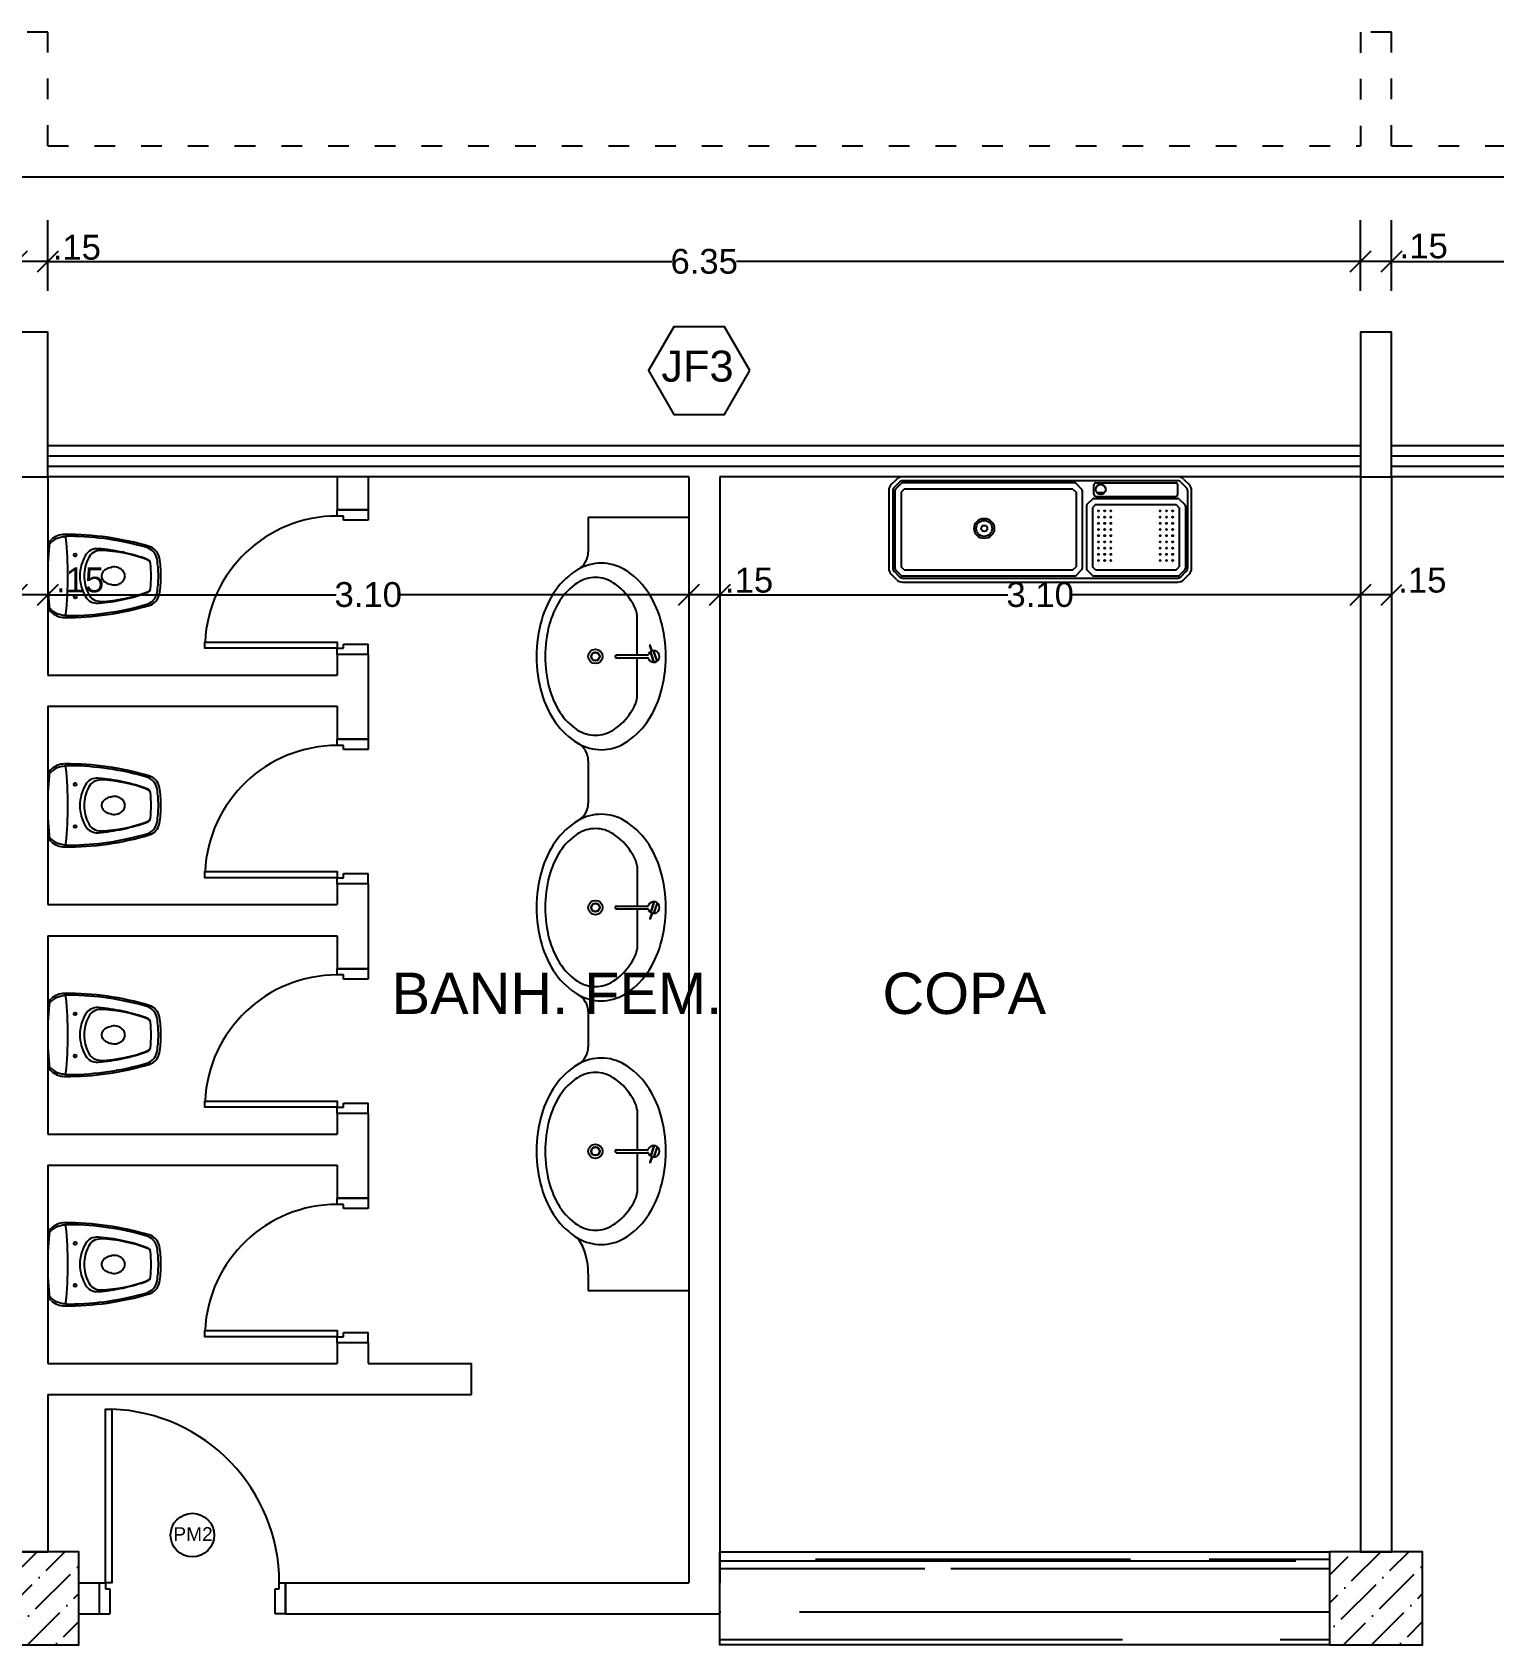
# Model space of a CAD drawing. Extents: x 97.2 to 178.4, y 268.6 to 301.5.
# Drawn here: x 129.68 to 136.75, y 293.73 to 301.53 of the extents above; entities that cross this region are included whole.
import ezdxf

# ---------------------------------------------------------------- set-up
doc = ezdxf.new("R2010")
doc.units = 0
doc.header["$MEASUREMENT"] = 0
doc.linetypes.add('ACAD_ISO03W100', pattern=[30, 12, -18])
doc.layers.get('0').update_dxf_attribs({"linetype": 'CONTINUOUS'})
doc.layers.get('DEFPOINTS').update_dxf_attribs({"linetype": 'CONTINUOUS'})
for name, color, linetype in [('APBAN', 7, 'CONTINUOUS'), ('APBAN-I', 251, 'CONTINUOUS'), ('APCOZ', 7, 'CONTINUOUS'), ('APCOZ-I', 251, 'CONTINUOUS'), ('COTAS', 8, 'CONTINUOUS'), ('JANELA-ESQUADRIAS', 11, 'CONTINUOUS'), ('LOUÇAS', 103, 'CONTINUOUS'), ('MÓVEIS', 21, 'CONTINUOUS'), ('PAREDE-ALVENARIA', 7, 'CONTINUOUS'), ('PILAR', 5, 'CONTINUOUS'), ('PISOS', 9, 'CONTINUOUS'), ('PROJEÇÃOTELHADO', 181, 'ACAD_ISO03W100'), ('TXTAMBIENTE', 143, 'CONTINUOUS'), ('TXTCIRCUITOS', 113, 'CONTINUOUS'), ('VIDRO', 4, 'CONTINUOUS')]:
    doc.layers.add(name, color=color, linetype=linetype)
doc.styles.get("Standard").update_dxf_attribs({"font": 'arial.ttf'})
doc.dimstyles.get("Standard").update_dxf_attribs({"dimscale": 0, "dimtxt": 0.12, "dimasz": 0.1, "dimexe": 0.2, "dimexo": 0.2, "dimgap": 0, "dimtad": 0, "dimzin": 5, "dimdsep": 46, "dimtxsty": 'Standard', "dimblk1": 'OBLIQUE', "dimblk2": 'OBLIQUE', "dimsah": 1, "dimcen": 0.1, "dimadec": 0, "dimazin": 0, "dimtfac": 1, "dimtmove": 0, "dimatfit": 3, "dimldrblk": 'OBLIQUE', "dimfxl": 1, "dimtolj": 1, "dimtzin": 1, "dimarcsym": 0})

# ---------------------------------------------------------------- blocks, each defined once
blk = doc.blocks.new('PIA')
at = {"layer": 'APBAN'}
for p, q in [((0, 0), (2.9502, 0)), ((0, -0.5594), (0, 0)), ((2.9502, 0), (4.3076, 0)), ((4.3076, -0.5594), (4.3076, 0)), ((0, -0.5594), (0.1941, -0.5594)), ((1.3574, -0.5594), (1.5928, -0.5594)), ((2.756, -0.5594), (2.9502, -0.5594)), ((2.9148, -0.5594), (2.9502, -0.5594)), ((4.2135, -0.5594), (4.3076, -0.5594))]:
    blk.add_line(p, q, dxfattribs=at)
for centre, radius, start, end in [((0.1941, -0.6712), 0.1119, 30.41289, 90), ((0.6374, -0.411), 0.4021, 210.41289, 235.30485), ((0.9142, -0.411), 0.4021, 304.69515, 329.10756), ((1.3574, -0.6712), 0.1119, 90, 149.78165), ((1.5928, -0.6712), 0.1119, 30.21835, 90), ((2.036, -0.411), 0.4021, 210.89244, 235.30485), ((2.3128, -0.411), 0.4021, 304.69515, 329.58711), ((2.756, -0.6712), 0.1119, 90, 149.58711), ((2.9502, -0.6712), 0.1119, 30.21835, 90), ((3.3934, -0.411), 0.4021, 210.89244, 235.30485), ((3.6702, -0.411), 0.4021, 304.69515, 329.58711), ((4.2085, -0.9188), 0.3595, 89.21324, 122.19284), ((0.721, -0.2902), 0.549, 235.30485, 253.99905), ((0.8305, -0.2902), 0.549, 286.00095, 304.69515), ((2.1196, -0.2902), 0.549, 235.30485, 253.99905), ((2.2291, -0.2902), 0.549, 286.00095, 304.69515), ((3.4771, -0.2902), 0.549, 235.30485, 253.99905), ((3.5866, -0.2902), 0.549, 286.00095, 304.69515), ((0.7758, -0.0993), 0.7477, 253.99905, 270), ((0.7758, -0.0993), 0.7477, 270, 286.00095), ((2.1744, -0.0993), 0.7477, 253.99905, 270), ((2.1744, -0.0993), 0.7477, 270, 286.00095), ((3.5318, -0.0993), 0.7477, 253.99905, 270), ((3.5318, -0.0993), 0.7477, 270, 286.00095)]:
    blk.add_arc(centre, radius, start, end, dxfattribs=at)
at = {"layer": 'APBAN-I'}
for p, q in [((0.8015, -0.175), (0.7438, -0.1949)), ((0.8024, -0.1764), (0.7439, -0.1966)), ((2.1478, -0.1764), (2.2063, -0.1966)), ((2.1487, -0.175), (2.2063, -0.1949)), ((3.5052, -0.1764), (3.5637, -0.1966)), ((3.5061, -0.175), (3.5638, -0.1949)), ((0.7451, -0.203), (0.7137, -0.2139)), ((0.7462, -0.206), (0.7148, -0.2169)), ((0.8076, -0.1915), (0.7491, -0.2117)), ((0.8077, -0.1932), (0.7501, -0.2131)), ((0.7678, -0.4016), (0.7678, -0.2307)), ((0.7838, -0.4016), (0.7838, -0.2307)), ((2.1424, -0.1932), (2.2001, -0.2131)), ((2.1425, -0.1915), (2.201, -0.2117)), ((2.1664, -0.4016), (2.1664, -0.2307)), ((2.1824, -0.4016), (2.1824, -0.2307)), ((2.204, -0.206), (2.2354, -0.2169)), ((2.2051, -0.203), (2.2364, -0.2139)), ((3.4999, -0.1932), (3.5575, -0.2131)), ((3.5, -0.1915), (3.5585, -0.2117)), ((3.5238, -0.4016), (3.5238, -0.2307)), ((3.5398, -0.4016), (3.5398, -0.2307)), ((3.5614, -0.206), (3.5928, -0.2169)), ((3.5625, -0.203), (3.5939, -0.2139)), ((0.7678, -0.2876), (0.5461, -0.2876)), ((1.0054, -0.2876), (0.7838, -0.2876)), ((1.9448, -0.2876), (2.1664, -0.2876)), ((2.1824, -0.2876), (2.404, -0.2876)), ((3.3022, -0.2876), (3.5238, -0.2876)), ((3.5398, -0.2876), (3.7615, -0.2876)), ((0.7758, -0.799), (0.7758, -0.799))]:
    blk.add_line(p, q, dxfattribs=at)
for centre, radius in [((0.7758, -0.5193), 0.04), ((0.7758, -0.5193), 0.024), ((0.7758, -0.5193), 0.0224), ((2.1744, -0.5193), 0.04), ((2.1744, -0.5193), 0.024), ((2.1744, -0.5193), 0.0224), ((3.5318, -0.5193), 0.04), ((3.5318, -0.5193), 0.024), ((3.5318, -0.5193), 0.0224)]:
    blk.add_circle(centre, radius, dxfattribs=at)
for centre, radius, start, end in [((0.721, -0.6845), 0.549, 106.00095, 124.69515), ((0.7758, -0.8754), 0.7477, 90, 106.00095), ((0.7758, -0.1941), 0.032, 293.57818, 246.42182), ((0.7758, -0.8754), 0.7477, 73.99905, 90), ((0.8305, -0.6845), 0.549, 55.30485, 73.99905), ((2.1196, -0.6845), 0.549, 106.00095, 124.69515), ((2.1744, -0.8754), 0.7477, 90, 106.00095), ((2.1744, -0.1941), 0.032, 293.57818, 246.42182), ((2.1744, -0.8754), 0.7477, 73.99905, 90), ((2.2291, -0.6845), 0.549, 55.30485, 73.99905), ((3.4771, -0.6845), 0.549, 106.00095, 124.69515), ((3.5318, -0.8754), 0.7477, 90, 106.00095), ((3.5318, -0.1941), 0.032, 293.57818, 246.42182), ((3.5318, -0.8754), 0.7477, 73.99905, 90), ((3.5866, -0.6845), 0.549, 55.30485, 73.99905), ((0.6374, -0.5637), 0.4021, 124.69515, 149.10756), ((0.7143, -0.2154), 0.0016, 109.1342, 289.1342), ((0.7598, -0.2307), 0.00799, 0, 66.42182), ((0.7918, -0.2307), 0.00799, 113.57818, 180), ((0.9142, -0.5637), 0.4021, 30.89244, 55.30485), ((2.036, -0.5637), 0.4021, 124.69515, 149.10756), ((2.1584, -0.2307), 0.00799, 0, 66.42182), ((2.1904, -0.2307), 0.00799, 113.57818, 180), ((2.2359, -0.2154), 0.0016, 250.8658, 70.8658), ((2.3128, -0.5637), 0.4021, 30.89244, 55.30485), ((3.3934, -0.5637), 0.4021, 124.69515, 149.10756), ((3.5158, -0.2307), 0.00799, 0, 66.42182), ((3.5478, -0.2307), 0.00799, 113.57818, 180), ((3.5933, -0.2154), 0.0016, 250.8658, 70.8658), ((3.6702, -0.5637), 0.4021, 30.89244, 55.30485), ((0.5098, -0.4874), 0.2534, 149.10756, 180), ((0.6418, -0.5993), 0.3292, 122.47119, 146.93961), ((0.7227, -0.7265), 0.48, 116.18807, 122.47119), ((0.5461, -0.3675), 0.0799, 90, 116.18807), ((1.0054, -0.3675), 0.0799, 63.81193, 90), ((0.8289, -0.7265), 0.48, 57.52881, 63.81193), ((0.9098, -0.5993), 0.3292, 33.06039, 57.52881), ((1.0418, -0.4874), 0.2534, 329.78165, 30.89244), ((1.9084, -0.4874), 0.2534, 149.10756, 210.21835), ((2.0404, -0.5993), 0.3292, 122.47119, 146.93961), ((2.1213, -0.7265), 0.48, 116.18807, 122.47119), ((1.9448, -0.3675), 0.0799, 90, 116.18807), ((2.404, -0.3675), 0.0799, 63.81193, 90), ((2.2275, -0.7265), 0.48, 57.52881, 63.81193), ((2.3084, -0.5993), 0.3292, 33.06039, 57.52881), ((2.4404, -0.4874), 0.2534, 0, 30.89244), ((3.2658, -0.4874), 0.2534, 149.10756, 210.21835), ((3.3978, -0.5993), 0.3292, 122.47119, 146.93961), ((3.4787, -0.7265), 0.48, 116.18807, 122.47119), ((3.3022, -0.3675), 0.0799, 90, 116.18807), ((3.7615, -0.3675), 0.0799, 63.81193, 90), ((3.5849, -0.7265), 0.48, 57.52881, 63.81193), ((3.6658, -0.5993), 0.3292, 33.06039, 57.52881), ((3.7978, -0.4874), 0.2534, 0, 30.89244), ((0.5189, -0.5193), 0.1826, 146.93961, 180), ((0.7758, -0.4016), 0.00799, 180, 0), ((1.0327, -0.5193), 0.1826, 0, 33.06039), ((1.9175, -0.5193), 0.1826, 146.93961, 180), ((2.1744, -0.4016), 0.00799, 180, 0), ((2.4313, -0.5193), 0.1826, 0, 33.06039), ((3.2749, -0.5193), 0.1826, 146.93961, 180), ((3.5318, -0.4016), 0.00799, 180, 0), ((3.7887, -0.5193), 0.1826, 0, 33.06039), ((0.5098, -0.4874), 0.2534, 180, 210.89244), ((0.5189, -0.5193), 0.1826, 180, 213.06039), ((1.0327, -0.5193), 0.1826, 326.93961, 0), ((1.9175, -0.5193), 0.1826, 180, 213.06039), ((2.4313, -0.5193), 0.1826, 326.93961, 0), ((2.4404, -0.4874), 0.2534, 329.10756, 0), ((3.2749, -0.5193), 0.1826, 180, 213.06039), ((3.7887, -0.5193), 0.1826, 326.93961, 0), ((3.7978, -0.4874), 0.2534, 329.10756, 0), ((0.6418, -0.4394), 0.3292, 213.06039, 237.52881), ((0.9098, -0.4394), 0.3292, 302.47119, 326.93961), ((1.0418, -0.4874), 0.2534, 329.10756, 329.78165), ((1.9084, -0.4874), 0.2534, 210.21835, 210.89244), ((2.0404, -0.4394), 0.3292, 213.06039, 237.52881), ((2.3084, -0.4394), 0.3292, 302.47119, 326.93961), ((3.2658, -0.4874), 0.2534, 210.21835, 210.89244), ((3.3978, -0.4394), 0.3292, 213.06039, 237.52881), ((3.6658, -0.4394), 0.3292, 302.47119, 326.93961), ((0.7227, -0.3122), 0.48, 237.52881, 255.23326), ((0.8289, -0.3122), 0.48, 284.76674, 302.47119), ((2.1213, -0.3122), 0.48, 237.52881, 255.23326), ((2.2275, -0.3122), 0.48, 284.76674, 302.47119), ((3.4787, -0.3122), 0.48, 237.52881, 255.23326), ((3.5849, -0.3122), 0.48, 284.76674, 302.47119), ((0.7758, -0.1108), 0.6882, 255.23326, 270), ((0.7758, -0.1108), 0.6882, 270, 284.76674), ((2.1744, -0.1108), 0.6882, 255.23326, 270), ((2.1744, -0.1108), 0.6882, 270, 284.76674), ((3.5318, -0.1108), 0.6882, 255.23326, 270), ((3.5318, -0.1108), 0.6882, 270, 284.76674)]:
    blk.add_arc(centre, radius, start, end, dxfattribs=at)
blk = doc.blocks.new('VASOSAN1')
at = {"layer": 'LOUÇAS'}
for centre in [(-0.1017, -0.133), (0.1017, -0.133)]:
    blk.add_circle(centre, 0.00698, dxfattribs=at)
for centre, radius, start, end in [((-0.1048, -0.0821), 0.096, 136.53258, 180), ((-0.0043, -0.1071), 0.1877, 163.97838, 171.57167), ((-0.0925, -0.0821), 0.096, 136.53258, 164.49464), ((-0.2225, 0.0217), 0.0611, 321.85553, 326.36654), ((-0.1644, -0.0169), 0.00873, 95.71718, 146.36654), ((0, -1.6587), 1.6587, 90, 95.71718), ((-0.2103, 0.0217), 0.0611, 321.85553, 326.36654), ((-0.1445, -0.0249), 0.0196, 114.52369, 139.29493), ((0, -1.6587), 1.6587, 84.28282, 90), ((0.1445, -0.0249), 0.0196, 40.70507, 65.47631), ((0.2103, 0.0217), 0.0611, 213.63346, 218.14447), ((0.0925, -0.0821), 0.096, 15.50536, 43.46742), ((0.1644, -0.0169), 0.00873, 33.63346, 84.28282), ((0.2225, 0.0217), 0.0611, 213.63346, 218.14447), ((0.1048, -0.0821), 0.096, 0, 43.46742), ((0.0043, -0.1071), 0.1877, 8.42833, 16.02162), ((1.196, -0.0921), 1.3968, 179.59001, 196.60114), ((-0.0043, -0.1071), 0.1877, 171.57167, 179.2851), ((1.196, -0.0921), 1.3881, 180.52436, 196.19572), ((-0.1831, -0.0806), 0.00698, 171.57167, 263.63486), ((0, 1.561), 1.6587, 263.63486, 270), ((0, -0.3518), 0.1964, 90, 120.55827), ((0, 1.561), 1.6587, 270, 276.36514), ((0, -0.3518), 0.1964, 59.44173, 90), ((-1.196, -0.0921), 1.3881, 343.80428, 359.47564), ((-1.196, -0.0921), 1.3968, 343.39886, 0.40999), ((0.1831, -0.0806), 0.00698, 276.36514, 8.42833), ((0.0043, -0.1071), 0.1877, 0.7149, 8.42833), ((-0.0666, -0.2391), 0.0655, 120.55827, 184.24766), ((-0.0576, -0.2552), 0.0655, 116.10896, 182.02894), ((0, -0.3728), 0.1964, 90, 116.10896), ((0, -0.3728), 0.1964, 63.89104, 90), ((0.0576, -0.2552), 0.0655, 357.97106, 63.89104), ((0.0666, -0.2391), 0.0655, 355.75234, 59.44173), ((0.7388, -0.1793), 0.873, 184.24766, 200.25979), ((0.5749, -0.2328), 0.6984, 182.02894, 200.9188), ((0.0119, -0.3213), 0.0555, 167.77794, 198.82445), ((-0.0383, -0.311), 0.00438, 140.01374, 160.52979), ((-0.044, -0.3054), 0.00364, 309.47185, 346.49014), ((0.0368, -0.3169), 0.078, 163.27766, 172.12192), ((0.0187, -0.3115), 0.0591, 144.04569, 163.27766), ((0.0073, -0.3032), 0.0449, 119.72953, 144.04569), ((0, -0.2904), 0.0303, 90, 119.72953), ((0, -0.2904), 0.0303, 60.27047, 90), ((-0.0073, -0.3032), 0.0449, 35.95431, 60.27047), ((-0.0187, -0.3115), 0.0591, 16.72234, 35.95431), ((-0.0368, -0.3169), 0.078, 7.87808, 16.72234), ((0.044, -0.3054), 0.00364, 193.50986, 230.52815), ((-0.0119, -0.3213), 0.0555, 341.17555, 12.22206), ((0.0383, -0.311), 0.00438, 19.47021, 39.98626), ((-0.5749, -0.2328), 0.6984, 339.0812, 357.97106), ((-0.7388, -0.1793), 0.873, 339.74021, 355.75234), ((0.0145, -0.3214), 0.058, 197.88836, 217.92673), ((0.0056, -0.3283), 0.0468, 217.92673, 242.00627), ((0, -0.3389), 0.0348, 242.00627, 270), ((0, -0.3389), 0.0348, 270, 297.99373), ((-0.0056, -0.3283), 0.0468, 297.99373, 322.07327), ((-0.0145, -0.3214), 0.058, 322.07327, 342.11164), ((-0.0757, -0.4712), 0.0698, 196.60114, 260.40415), ((-0.0699, -0.4598), 0.0698, 196.19572, 260.88992), ((0, -0.0236), 0.5238, 260.40415, 270), ((0, -0.0236), 0.5116, 260.88992, 270), ((-0.059, -0.4737), 0.0227, 200.25979, 262.53667), ((-0.0563, -0.474), 0.0227, 200.9188, 262.88031), ((0, -0.0236), 0.4767, 262.53667, 270), ((0, -0.0236), 0.4767, 270, 277.46333), ((0, -0.0236), 0.5116, 270, 279.11008), ((0, -0.0236), 0.5238, 270, 279.59585), ((0.0563, -0.474), 0.0227, 277.11969, 339.0812), ((0.059, -0.4737), 0.0227, 277.46333, 339.74021), ((0.0699, -0.4598), 0.0698, 279.11008, 343.80428), ((0.0757, -0.4712), 0.0698, 279.59585, 343.39886)]:
    blk.add_arc(centre, radius, start, end, dxfattribs=at)
blk = doc.blocks.new('PIA2')
at = {"layer": 'APCOZ'}
for p, q in [((0.6656, 0), (-0.6656, 0)), ((-0.7322, -0.0666), (-0.7322, -0.4434)), ((-0.6939, -0.0117), (-0.7205, -0.0383)), ((0.6939, -0.0117), (0.7205, -0.0383)), ((0.7322, -0.4434), (0.7322, -0.0666)), ((-0.6939, -0.4983), (-0.7205, -0.4717)), ((-0.6656, -0.51), (0.6656, -0.51)), ((0.6939, -0.4983), (0.7205, -0.4717))]:
    blk.add_line(p, q, dxfattribs=at)
for centre, start, end in [((-0.6922, -0.0666), 135, 180), ((-0.6656, -0.04), 90, 135), ((0.6656, -0.04), 45, 90), ((0.6922, -0.0666), 0, 45), ((-0.6922, -0.4434), 180, 225), ((0.6922, -0.4434), 315, 0), ((-0.6656, -0.47), 225, 270), ((0.6656, -0.47), 270, 315)]:
    blk.add_arc(centre, 0.04, start, end, dxfattribs=at)
at = {"layer": 'APCOZ-I'}
for p, q in [((-0.7122, -0.0666), (-0.7122, -0.4434)), ((-0.6798, -0.0259), (-0.7063, -0.0524)), ((-0.7022, -0.0666), (-0.7022, -0.4434)), ((-0.6727, -0.0329), (-0.6993, -0.0595)), ((-0.6573, -0.06), (-0.6722, -0.0749)), ((-0.6722, -0.0749), (-0.6722, -0.4351)), ((0.6656, -0.02), (-0.6656, -0.02)), ((0.1669, -0.03), (-0.6656, -0.03)), ((0.1586, -0.06), (-0.6573, -0.06)), ((0.1586, -0.06), (0.1735, -0.0749)), ((0.1735, -0.0749), (0.1735, -0.4351)), ((0.174, -0.0329), (0.2006, -0.0595)), ((0.2035, -0.0666), (0.2035, -0.4434)), ((0.2601, -0.085), (0.2601, -0.04)), ((0.2701, -0.03), (0.6556, -0.03)), ((0.2736, -0.0759), (0.3121, -0.0759)), ((0.6656, -0.085), (0.6656, -0.04)), ((0.6798, -0.0259), (0.7063, -0.0524)), ((0.7122, -0.0666), (0.7122, -0.4434)), ((0.2235, -0.1416), (0.2235, -0.4434)), ((0.253, -0.1079), (0.2264, -0.1345)), ((0.2683, -0.135), (0.2535, -0.1499)), ((0.2683, -0.135), (0.2535, -0.1499)), ((0.2535, -0.1499), (0.2535, -0.4351)), ((0.2601, -0.105), (0.6656, -0.105)), ((0.2683, -0.135), (0.6573, -0.135)), ((0.2701, -0.095), (0.6556, -0.095)), ((0.6573, -0.135), (0.6722, -0.1499)), ((0.6722, -0.1499), (0.6722, -0.4351)), ((0.6727, -0.1079), (0.6993, -0.1345)), ((0.7022, -0.1416), (0.7022, -0.4434)), ((-0.6798, -0.4841), (-0.7063, -0.4576)), ((-0.6727, -0.4771), (-0.6993, -0.4505)), ((-0.6573, -0.45), (-0.6722, -0.4351)), ((-0.6573, -0.45), (0.1586, -0.45)), ((0.1586, -0.45), (0.1735, -0.4351)), ((0.174, -0.4771), (0.2006, -0.4505)), ((0.253, -0.4771), (0.2264, -0.4505)), ((0.2683, -0.45), (0.2535, -0.4351)), ((0.2683, -0.45), (0.6573, -0.45)), ((0.6573, -0.45), (0.6722, -0.4351)), ((0.6727, -0.4771), (0.6993, -0.4505)), ((0.6798, -0.4841), (0.7063, -0.4576)), ((-0.6656, -0.48), (0.1669, -0.48)), ((-0.6656, -0.49), (0.6656, -0.49)), ((0.2601, -0.48), (0.6656, -0.48))]:
    blk.add_line(p, q, dxfattribs=at)
blk.add_circle((0.2929, -0.0616), 0.024, dxfattribs=at)
at = {"layer": 'APCOZ-I', "color": 253}
for centre, radius in [((-0.2707, -0.2501), 0.0485), ((-0.2707, -0.2501), 0.0385), ((0.282, -0.1654), 0.00271), ((0.282, -0.1954), 0.00271), ((0.282, -0.2254), 0.00271), ((0.312, -0.1654), 0.00271), ((0.312, -0.1954), 0.00271), ((0.312, -0.2254), 0.00271), ((0.342, -0.1654), 0.00271), ((0.342, -0.1954), 0.00271), ((0.342, -0.2254), 0.00271), ((0.5807, -0.1654), 0.00271), ((0.5807, -0.1954), 0.00271), ((0.5807, -0.2254), 0.00271), ((0.6107, -0.1654), 0.00271), ((0.6107, -0.1954), 0.00271), ((0.6107, -0.2254), 0.00271), ((0.6407, -0.1654), 0.00271), ((0.6407, -0.1954), 0.00271), ((0.6407, -0.2254), 0.00271), ((-0.2707, -0.2501), 0.0148), ((0.282, -0.2554), 0.00271), ((0.282, -0.2854), 0.00271), ((0.312, -0.2554), 0.00271), ((0.312, -0.2854), 0.00271), ((0.342, -0.2554), 0.00271), ((0.342, -0.2854), 0.00271), ((0.5807, -0.2554), 0.00271), ((0.5807, -0.2854), 0.00271), ((0.6107, -0.2554), 0.00271), ((0.6107, -0.2854), 0.00271), ((0.6407, -0.2554), 0.00271), ((0.6407, -0.2854), 0.00271), ((0.282, -0.3154), 0.00271), ((0.282, -0.3454), 0.00271), ((0.282, -0.3754), 0.00271), ((0.312, -0.3154), 0.00271), ((0.312, -0.3454), 0.00271), ((0.312, -0.3754), 0.00271), ((0.342, -0.3154), 0.00271), ((0.342, -0.3454), 0.00271), ((0.342, -0.3754), 0.00271), ((0.5807, -0.3154), 0.00271), ((0.5807, -0.3454), 0.00271), ((0.5807, -0.3754), 0.00271), ((0.6107, -0.3154), 0.00271), ((0.6107, -0.3454), 0.00271), ((0.6107, -0.3754), 0.00271), ((0.6407, -0.3154), 0.00271), ((0.6407, -0.3454), 0.00271), ((0.6407, -0.3754), 0.00271), ((0.282, -0.4054), 0.00271), ((0.312, -0.4054), 0.00271), ((0.342, -0.4054), 0.00271), ((0.5807, -0.4054), 0.00271), ((0.6107, -0.4054), 0.00271), ((0.6407, -0.4054), 0.00271)]:
    blk.add_circle(centre, radius, dxfattribs=at)
at = {"layer": 'APCOZ-I'}
for centre, radius, start, end in [((-0.6922, -0.0666), 0.02, 135, 180), ((-0.6922, -0.0666), 0.01, 135, 180), ((-0.6656, -0.04), 0.02, 90, 135), ((-0.6656, -0.04), 0.01, 90, 135), ((0.1669, -0.04), 0.01, 45, 90), ((0.1935, -0.0666), 0.01, 0, 45), ((0.2701, -0.04), 0.01, 90, 180), ((0.6556, -0.04), 0.01, 0, 90), ((0.6656, -0.04), 0.02, 45, 90), ((0.6922, -0.0666), 0.02, 0, 45), ((0.2335, -0.1416), 0.01, 135, 180), ((0.2601, -0.115), 0.01, 90, 135), ((0.2701, -0.085), 0.01, 180, 270), ((0.6556, -0.085), 0.01, 270, 0), ((0.6656, -0.115), 0.01, 45, 90), ((0.6922, -0.1416), 0.01, 0, 45), ((-0.6922, -0.4434), 0.02, 180, 225), ((-0.6922, -0.4434), 0.01, 180, 225), ((0.1935, -0.4434), 0.01, 315, 0), ((0.2335, -0.4434), 0.01, 180, 225), ((0.6922, -0.4434), 0.01, 315, 0), ((0.6922, -0.4434), 0.02, 315, 0), ((-0.6656, -0.47), 0.02, 225, 270), ((-0.6656, -0.47), 0.01, 225, 270), ((0.1669, -0.47), 0.01, 270, 315), ((0.2601, -0.47), 0.01, 225, 270), ((0.6656, -0.47), 0.01, 270, 315), ((0.6656, -0.47), 0.02, 270, 315)]:
    blk.add_arc(centre, radius, start, end, dxfattribs=at)
blk = doc.blocks.new('_OBLIQUE')
at = {"color": 0, "linetype": 'ByBlock'}
blk.add_line((-0.5, -0.5), (0.5, 0.5), dxfattribs=at)
blk = doc.blocks.new('*D7')
at = {"color": 0, "linetype": 'ByBlock'}
for p, q in [((136.2524, 300.2764), (136.2524, 300.6176)), ((142.6024, 300.2764), (142.6024, 300.6176)), ((136.2524, 300.4176), (139.2708, 300.4176)), ((142.6024, 300.4176), (139.5841, 300.4176))]:
    blk.add_line(p, q, dxfattribs=at)
at = {"layer": 'DEFPOINTS', "color": 0, "linetype": 'ByBlock'}
for p in [(136.2524, 300.4176), (136.2524, 300.0764), (142.6024, 300.0764)]:
    blk.add_point(p, dxfattribs=at)
at = {"color": 0, "linetype": 'ByBlock', "xscale": 0.1, "yscale": 0.1, "zscale": 0.1, "rotation": 180}
blk.add_blockref('_OBLIQUE', (136.2524, 300.4176), dxfattribs=at)
at = {"color": 0, "linetype": 'ByBlock', "xscale": 0.1, "yscale": 0.1, "zscale": 0.1}
blk.add_blockref('_OBLIQUE', (142.6024, 300.4176), dxfattribs=at)
at = {"color": 0, "linetype": 'ByBlock', "insert": (139.4274, 300.4176), "char_height": 0.12, "attachment_point": 5}
blk.add_mtext('\\A1;6.35', dxfattribs=at)
blk = doc.blocks.new('*D8')
at = {"color": 0, "linetype": 'ByBlock'}
for p, q in [((136.1024, 300.2764), (136.1024, 300.6176)), ((136.2524, 300.2764), (136.2524, 300.6176)), ((136.2524, 300.4176), (136.1024, 300.4176))]:
    blk.add_line(p, q, dxfattribs=at)
at = {"layer": 'DEFPOINTS', "color": 0, "linetype": 'ByBlock'}
for p in [(136.1024, 300.4176), (136.1024, 300.0764), (136.2524, 300.0764)]:
    blk.add_point(p, dxfattribs=at)
at = {"color": 0, "linetype": 'ByBlock', "xscale": 0.1, "yscale": 0.1, "zscale": 0.1, "rotation": 180}
blk.add_blockref('_OBLIQUE', (136.1024, 300.4176), dxfattribs=at)
at = {"color": 0, "linetype": 'ByBlock', "xscale": 0.1, "yscale": 0.1, "zscale": 0.1}
blk.add_blockref('_OBLIQUE', (136.2524, 300.4176), dxfattribs=at)
at = {"color": 0, "linetype": 'ByBlock', "insert": (136.4077, 300.492), "char_height": 0.12, "attachment_point": 5}
blk.add_mtext('\\A1;.15', dxfattribs=at)
blk = doc.blocks.new('*D9')
at = {"color": 0, "linetype": 'ByBlock'}
for p, q in [((129.7524, 300.2764), (129.7524, 300.6176)), ((136.1024, 300.2764), (136.1024, 300.6176)), ((129.7524, 300.4176), (132.7708, 300.4176)), ((136.1024, 300.4176), (133.0841, 300.4176))]:
    blk.add_line(p, q, dxfattribs=at)
at = {"layer": 'DEFPOINTS', "color": 0, "linetype": 'ByBlock'}
for p in [(129.7524, 300.4176), (129.7524, 300.0764), (136.1024, 300.0764)]:
    blk.add_point(p, dxfattribs=at)
at = {"color": 0, "linetype": 'ByBlock', "xscale": 0.1, "yscale": 0.1, "zscale": 0.1, "rotation": 180}
blk.add_blockref('_OBLIQUE', (129.7524, 300.4176), dxfattribs=at)
at = {"color": 0, "linetype": 'ByBlock', "xscale": 0.1, "yscale": 0.1, "zscale": 0.1}
blk.add_blockref('_OBLIQUE', (136.1024, 300.4176), dxfattribs=at)
at = {"color": 0, "linetype": 'ByBlock', "insert": (132.9274, 300.4176), "char_height": 0.12, "attachment_point": 5}
blk.add_mtext('\\A1;6.35', dxfattribs=at)
blk = doc.blocks.new('*D10')
at = {"color": 0, "linetype": 'ByBlock'}
for p, q in [((129.6024, 300.2764), (129.6024, 300.6176)), ((129.7524, 300.2764), (129.7524, 300.6176)), ((129.7524, 300.4176), (129.6024, 300.4176))]:
    blk.add_line(p, q, dxfattribs=at)
at = {"layer": 'DEFPOINTS', "color": 0, "linetype": 'ByBlock'}
for p in [(129.6024, 300.4176), (129.6024, 300.0764), (129.7524, 300.0764)]:
    blk.add_point(p, dxfattribs=at)
at = {"color": 0, "linetype": 'ByBlock', "xscale": 0.1, "yscale": 0.1, "zscale": 0.1, "rotation": 180}
blk.add_blockref('_OBLIQUE', (129.6024, 300.4176), dxfattribs=at)
at = {"color": 0, "linetype": 'ByBlock', "xscale": 0.1, "yscale": 0.1, "zscale": 0.1}
blk.add_blockref('_OBLIQUE', (129.7524, 300.4176), dxfattribs=at)
at = {"color": 0, "linetype": 'ByBlock', "insert": (129.893, 300.4857), "char_height": 0.12, "attachment_point": 5}
blk.add_mtext('\\A1;.15', dxfattribs=at)
blk = doc.blocks.new('*D24')
at = {"color": 0, "linetype": 'ByBlock'}
blk.add_line((136.2524, 298.8058), (136.1024, 298.8058), dxfattribs=at)
at = {"layer": 'DEFPOINTS', "color": 0, "linetype": 'ByBlock'}
for p in [(136.2524, 299.1096), (136.1024, 298.8058), (136.1024, 298.8058)]:
    blk.add_point(p, dxfattribs=at)
at = {"color": 0, "linetype": 'ByBlock', "xscale": 0.1, "yscale": 0.1, "zscale": 0.1, "rotation": 180}
blk.add_blockref('_OBLIQUE', (136.1024, 298.8058), dxfattribs=at)
at = {"color": 0, "linetype": 'ByBlock', "xscale": 0.1, "yscale": 0.1, "zscale": 0.1}
blk.add_blockref('_OBLIQUE', (136.2524, 298.8058), dxfattribs=at)
at = {"color": 0, "linetype": 'ByBlock', "insert": (136.401, 298.8753), "char_height": 0.12, "attachment_point": 5}
blk.add_mtext('\\A1;.15', dxfattribs=at)
blk = doc.blocks.new('*D25')
at = {"color": 0, "linetype": 'ByBlock'}
for p, q in [((133.0024, 298.8058), (134.3968, 298.8058)), ((136.1024, 298.8058), (134.708, 298.8058))]:
    blk.add_line(p, q, dxfattribs=at)
at = {"layer": 'DEFPOINTS', "color": 0, "linetype": 'ByBlock'}
for p in [(133.0024, 298.8058), (133.0024, 298.8058), (136.1024, 298.8058)]:
    blk.add_point(p, dxfattribs=at)
at = {"color": 0, "linetype": 'ByBlock', "xscale": 0.1, "yscale": 0.1, "zscale": 0.1, "rotation": 180}
blk.add_blockref('_OBLIQUE', (133.0024, 298.8058), dxfattribs=at)
at = {"color": 0, "linetype": 'ByBlock', "xscale": 0.1, "yscale": 0.1, "zscale": 0.1}
blk.add_blockref('_OBLIQUE', (136.1024, 298.8058), dxfattribs=at)
at = {"color": 0, "linetype": 'ByBlock', "insert": (134.5524, 298.8058), "char_height": 0.12, "attachment_point": 5}
blk.add_mtext('\\A1;3.10', dxfattribs=at)
blk = doc.blocks.new('*D26')
at = {"color": 0, "linetype": 'ByBlock'}
blk.add_line((133.0024, 298.8058), (132.8524, 298.8058), dxfattribs=at)
at = {"layer": 'DEFPOINTS', "color": 0, "linetype": 'ByBlock'}
for p in [(132.8524, 298.8058), (132.8524, 298.8058), (133.0024, 298.8058)]:
    blk.add_point(p, dxfattribs=at)
at = {"color": 0, "linetype": 'ByBlock', "xscale": 0.1, "yscale": 0.1, "zscale": 0.1, "rotation": 180}
blk.add_blockref('_OBLIQUE', (132.8524, 298.8058), dxfattribs=at)
at = {"color": 0, "linetype": 'ByBlock', "xscale": 0.1, "yscale": 0.1, "zscale": 0.1}
blk.add_blockref('_OBLIQUE', (133.0024, 298.8058), dxfattribs=at)
at = {"color": 0, "linetype": 'ByBlock', "insert": (133.1444, 298.8752), "char_height": 0.12, "attachment_point": 5}
blk.add_mtext('\\A1;.15', dxfattribs=at)
blk = doc.blocks.new('*D27')
at = {"color": 0, "linetype": 'ByBlock'}
for p, q in [((129.7524, 298.8058), (131.1468, 298.8058)), ((132.8524, 298.8058), (131.458, 298.8058))]:
    blk.add_line(p, q, dxfattribs=at)
at = {"layer": 'DEFPOINTS', "color": 0, "linetype": 'ByBlock'}
for p in [(129.7524, 298.8058), (129.7524, 298.8058), (132.8524, 298.8058)]:
    blk.add_point(p, dxfattribs=at)
at = {"color": 0, "linetype": 'ByBlock', "xscale": 0.1, "yscale": 0.1, "zscale": 0.1, "rotation": 180}
blk.add_blockref('_OBLIQUE', (129.7524, 298.8058), dxfattribs=at)
at = {"color": 0, "linetype": 'ByBlock', "xscale": 0.1, "yscale": 0.1, "zscale": 0.1}
blk.add_blockref('_OBLIQUE', (132.8524, 298.8058), dxfattribs=at)
at = {"color": 0, "linetype": 'ByBlock', "insert": (131.3024, 298.8058), "char_height": 0.12, "attachment_point": 5}
blk.add_mtext('\\A1;3.10', dxfattribs=at)
blk = doc.blocks.new('*D28')
at = {"color": 0, "linetype": 'ByBlock'}
blk.add_line((129.7524, 298.8058), (129.6024, 298.8058), dxfattribs=at)
at = {"layer": 'DEFPOINTS', "color": 0, "linetype": 'ByBlock'}
for p in [(129.6024, 298.8058), (129.6024, 298.8058), (129.7524, 298.8058)]:
    blk.add_point(p, dxfattribs=at)
at = {"color": 0, "linetype": 'ByBlock', "xscale": 0.1, "yscale": 0.1, "zscale": 0.1, "rotation": 180}
blk.add_blockref('_OBLIQUE', (129.6024, 298.8058), dxfattribs=at)
at = {"color": 0, "linetype": 'ByBlock', "xscale": 0.1, "yscale": 0.1, "zscale": 0.1}
blk.add_blockref('_OBLIQUE', (129.7524, 298.8058), dxfattribs=at)
at = {"color": 0, "linetype": 'ByBlock', "insert": (129.9088, 298.8765), "char_height": 0.12, "attachment_point": 5}
blk.add_mtext('\\A1;.15', dxfattribs=at)

msp = doc.modelspace()

# ---------------------------------------------------------------- hatches: boundary and pattern name
at = {"layer": 'APCOZ-I'}
h = msp.add_hatch(dxfattribs=at)
h.set_pattern_fill('AR-RROOF', color=256, scale=0.015, style=0)
h.set_pattern_definition([(0, (0, 0), (0.8382, 0.381), [5.715, -0.762, 1.905, -0.381]), (0, (0.50673, 0.1905), (-0.381, 0.50673), [1.143, -0.12573, 2.286, -0.28575]), (0, (0.1905, 0.32385), (1.9812, 0.25527), [3.048, -0.5334, 1.524, -0.381])])
h.paths.add_polyline_path([(135.9524, 293.7264), (135.9524, 294.1764), (133.0024, 294.1764), (133.0024, 293.7264)])
h = msp.add_hatch(dxfattribs=at)
h.set_pattern_fill('AR-RROOF', color=256, scale=0.015, style=0)
h.set_pattern_definition([(0, (-3e-14, 6e-14), (0.8382, 0.381), [5.715, -0.762, 1.905, -0.381]), (0, (0.50673, 0.1905), (-0.381, 0.50673), [1.143, -0.12573, 2.286, -0.28575]), (0, (0.1905, 0.32385), (1.9812, 0.25527), [3.048, -0.5334, 1.524, -0.381])])
h.paths.add_polyline_path([(135.9524, 293.7264), (135.9524, 294.1764), (133.0024, 294.1764), (133.0024, 293.7264)])
at = {"layer": 'PILAR'}
h = msp.add_hatch(dxfattribs=at)
h.set_pattern_fill('ANSI36', color=256, scale=0.03, style=0)
h.set_pattern_definition([(45, (-7.45177, 6.02098), (0.05051394, 0.185217782), [0.238125, -0.047625, 0, -0.047625])])
h.paths.add_polyline_path([(129.4524, 294.1764), (129.4524, 293.7264), (129.9024, 293.7264), (129.9024, 294.1764)])
h = msp.add_hatch(dxfattribs=at)
h.set_pattern_fill('ANSI36', color=256, scale=0.03, style=0)
h.set_pattern_definition([(45, (-0.95177, 6.02098), (0.05051394, 0.185217782), [0.238125, -0.047625, 0, -0.047625])])
h.paths.add_polyline_path([(135.9524, 294.1764), (135.9524, 293.7264), (136.4024, 293.7264), (136.4024, 294.1764)])
h = msp.add_hatch(dxfattribs=at)
h.set_pattern_fill('ANSI36', color=256, scale=0.03, style=0)
h.set_pattern_definition([(45, (-0.95177, 6.02098), (0.05051394, 0.185217782), [0.238125, -0.047625, 0, -0.047625])])
h.paths.add_polyline_path([(135.9524, 294.1764), (135.9524, 293.7264), (136.4024, 293.7264), (136.4024, 294.1764)])

# ---------------------------------------------------------------- linework, layer by layer
at = {"layer": 'JANELA-ESQUADRIAS'}
for p, q in [((131.1524, 299.2164), (131.3024, 299.2164)), ((131.1524, 299.1864), (131.1524, 299.2164)), ((131.3024, 299.2164), (131.3024, 299.1664)), ((131.1824, 299.1864), (131.1524, 299.1864)), ((131.1824, 299.1664), (131.1824, 299.1864)), ((131.3024, 299.1664), (131.1824, 299.1664)), ((131.1524, 298.5464), (131.1824, 298.5464)), ((131.1524, 298.5164), (131.1524, 298.5464)), ((131.3024, 298.5164), (131.1524, 298.5164)), ((131.1824, 298.5464), (131.1824, 298.5664)), ((131.1824, 298.5664), (131.3024, 298.5664)), ((131.3024, 298.5164), (131.3024, 298.5664)), ((131.1524, 298.1064), (131.3024, 298.1064)), ((131.1524, 298.0764), (131.1524, 298.1064)), ((131.1824, 298.0764), (131.1524, 298.0764)), ((131.1824, 298.0564), (131.1824, 298.0764)), ((131.3024, 298.0564), (131.1824, 298.0564)), ((131.3024, 298.1064), (131.3024, 298.0564)), ((131.1524, 297.4364), (131.1824, 297.4364)), ((131.1524, 297.4064), (131.1524, 297.4364)), ((131.1824, 297.4364), (131.1824, 297.4564)), ((131.1824, 297.4564), (131.3024, 297.4564)), ((131.3024, 297.4064), (131.3024, 297.4564)), ((131.3024, 297.4064), (131.1524, 297.4064)), ((131.1524, 296.9964), (131.3024, 296.9964)), ((131.1524, 296.9664), (131.1524, 296.9964)), ((131.1824, 296.9664), (131.1524, 296.9664)), ((131.1824, 296.9464), (131.1824, 296.9664)), ((131.3024, 296.9464), (131.1824, 296.9464)), ((131.3024, 296.9964), (131.3024, 296.9464)), ((131.1524, 296.3264), (131.1824, 296.3264)), ((131.1524, 296.2964), (131.1524, 296.3264)), ((131.1824, 296.3264), (131.1824, 296.3464)), ((131.1824, 296.3464), (131.3024, 296.3464)), ((131.3024, 296.2964), (131.3024, 296.3464)), ((131.3024, 296.2964), (131.1524, 296.2964)), ((131.1524, 295.8864), (131.3024, 295.8864)), ((131.1524, 295.8564), (131.1524, 295.8864)), ((131.1824, 295.8564), (131.1524, 295.8564)), ((131.1824, 295.8364), (131.1824, 295.8564)), ((131.3024, 295.8864), (131.3024, 295.8364)), ((131.3024, 295.8364), (131.1824, 295.8364)), ((131.1824, 295.2164), (131.1824, 295.2364)), ((131.1824, 295.2364), (131.3024, 295.2364)), ((131.3024, 295.1864), (131.3024, 295.2364)), ((131.1524, 295.2164), (131.1824, 295.2164)), ((131.1524, 295.1864), (131.1524, 295.2164)), ((131.3024, 295.1864), (131.1524, 295.1864)), ((130.0024, 293.8764), (130.0024, 294.0264)), ((130.0024, 294.0264), (130.0324, 294.0264)), ((130.0324, 294.0264), (130.0324, 293.9964)), ((130.0324, 293.9964), (130.0524, 293.9964)), ((130.0524, 293.9964), (130.0524, 293.8764)), ((130.8524, 293.9964), (130.8724, 293.9964)), ((130.8524, 293.8764), (130.8524, 293.9964)), ((130.8724, 293.9964), (130.8724, 294.0264)), ((130.8724, 294.0264), (130.9024, 294.0264)), ((130.9024, 294.0264), (130.9024, 293.8764)), ((130.0024, 293.8764), (130.0524, 293.8764)), ((130.9024, 293.8764), (130.8524, 293.8764))]:
    msp.add_line(p, q, dxfattribs=at)
for points in [[(131.1524, 298.5464), (130.5124, 298.5464), (130.5124, 298.5764), (131.1524, 298.5764)], [(131.1524, 297.4364), (130.5124, 297.4364), (130.5124, 297.4664), (131.1524, 297.4664)], [(131.1524, 296.3264), (130.5124, 296.3264), (130.5124, 296.3564), (131.1524, 296.3564)], [(131.1524, 295.2164), (130.5124, 295.2164), (130.5124, 295.2464), (131.1524, 295.2464)], [(130.0324, 294.0264), (130.0324, 294.8664), (130.0624, 294.8664), (130.0624, 294.0264)]]:
    msp.add_lwpolyline(points, close=True, dxfattribs=at)
at = {"layer": 'MÓVEIS'}
msp.add_lwpolyline([(135.9524, 293.7264), (133.0024, 293.7264), (133.0024, 294.1764), (135.9524, 294.1764)], close=True, dxfattribs=at)
msp.add_lwpolyline([(135.9524, 293.7264), (133.0024, 293.7264), (133.0024, 294.1764), (135.9524, 294.1764)], close=True, dxfattribs=at)
at = {"layer": 'PAREDE-ALVENARIA'}
for p, q in [((136.1024, 299.5264), (129.7524, 299.5264)), ((136.1024, 299.5264), (132.8432, 299.5264)), ((142.6024, 299.5264), (136.2524, 299.5264)), ((142.6024, 299.5264), (136.2524, 299.5264)), ((129.7524, 299.3764), (129.7524, 298.4164)), ((132.8524, 299.3764), (129.7524, 299.3764)), ((131.1524, 299.3764), (131.1524, 299.2164)), ((131.3024, 299.3764), (131.3024, 299.2164)), ((132.8524, 299.3764), (132.8524, 294.0264)), ((132.8524, 299.3764), (132.8524, 294.0264)), ((133.0024, 299.3764), (133.0024, 294.0264)), ((136.1024, 299.3764), (133.0024, 299.3764)), ((133.0024, 299.3764), (133.0024, 294.0264)), ((136.1024, 299.3764), (133.0024, 299.3764)), ((136.1024, 299.3764), (136.1024, 294.1764)), ((136.1024, 299.3764), (136.1024, 294.1764)), ((136.2524, 299.3764), (136.2524, 294.1764)), ((149.1024, 299.3764), (136.2524, 299.3764)), ((145.1024, 299.3764), (136.2524, 299.3764)), ((136.2524, 299.3764), (136.2524, 294.1764)), ((131.3024, 299.2164), (131.1524, 299.2164)), ((131.3024, 298.5164), (131.1524, 298.5164)), ((131.1524, 298.5164), (131.1524, 298.4164)), ((131.3024, 298.5164), (131.3024, 298.1064)), ((129.7524, 298.4164), (131.1524, 298.4164)), ((129.7524, 298.2664), (131.1524, 298.2664)), ((129.7524, 298.2664), (129.7524, 297.3064)), ((131.1524, 298.2664), (131.1524, 298.1064)), ((131.3024, 298.1064), (131.1524, 298.1064)), ((131.3024, 297.4064), (131.1524, 297.4064)), ((131.1524, 297.4064), (131.1524, 297.3064)), ((131.3024, 297.4064), (131.3024, 296.9964)), ((129.7524, 297.3064), (131.1524, 297.3064)), ((129.7524, 297.1564), (131.1524, 297.1564)), ((129.7524, 297.1564), (129.7524, 296.1964)), ((131.1524, 297.1564), (131.1524, 296.9964)), ((131.3024, 296.9964), (131.1524, 296.9964)), ((131.3024, 296.2964), (131.1524, 296.2964)), ((131.1524, 296.2964), (131.1524, 296.1964)), ((131.3024, 296.2964), (131.3024, 295.8864)), ((129.7524, 296.1964), (131.1524, 296.1964)), ((129.7524, 296.0464), (131.1524, 296.0464)), ((129.7524, 296.0464), (129.7524, 295.0864)), ((131.1524, 296.0464), (131.1524, 295.8864)), ((131.3024, 295.8864), (131.1524, 295.8864)), ((131.3024, 295.1864), (131.1524, 295.1864)), ((131.1524, 295.1864), (131.1524, 295.0864)), ((131.3024, 295.1864), (131.3024, 295.0864)), ((129.7524, 295.0864), (131.1524, 295.0864)), ((131.3024, 295.0864), (131.8024, 295.0864)), ((131.8024, 294.9364), (131.8024, 295.0864)), ((129.7524, 294.9364), (131.8024, 294.9364)), ((129.7524, 294.9364), (129.7524, 294.1764)), ((129.6024, 294.1764), (129.7524, 294.1764)), ((136.1024, 294.1764), (136.2524, 294.1764)), ((136.1024, 294.1764), (136.2524, 294.1764)), ((129.9024, 294.0264), (130.0024, 294.0264)), ((130.0024, 293.8764), (130.0024, 294.0264)), ((130.9024, 293.8764), (130.9024, 294.0264)), ((130.9024, 294.0264), (132.8524, 294.0264)), ((129.9024, 293.8764), (130.0024, 293.8764)), ((130.9024, 293.8764), (133.0024, 293.8764))]:
    msp.add_line(p, q, dxfattribs=at)
for points in [[(129.6024, 299.3764), (129.7524, 299.3764), (129.7524, 300.0764), (129.6024, 300.0764)], [(136.1024, 299.3764), (136.2524, 299.3764), (136.2524, 300.0764), (136.1024, 300.0764)], [(136.1024, 299.3764), (136.2524, 299.3764), (136.2524, 300.0764), (136.1024, 300.0764)]]:
    msp.add_lwpolyline(points, close=True, dxfattribs=at)
at = {"layer": 'PILAR'}
for points in [[(129.4524, 293.7264), (129.9024, 293.7264), (129.9024, 294.1764), (129.4524, 294.1764)], [(135.9524, 293.7264), (136.4024, 293.7264), (136.4024, 294.1764), (135.9524, 294.1764)], [(135.9524, 293.7264), (136.4024, 293.7264), (136.4024, 294.1764), (135.9524, 294.1764)]]:
    msp.add_lwpolyline(points, close=True, dxfattribs=at)
at = {"layer": 'PISOS'}
for centre, radius, start, end in [((131.1524, 298.5464), 0.64, 90, 177.31622), ((131.1524, 297.4364), 0.64, 90, 177.31622), ((131.1524, 296.3264), 0.64, 90, 177.31622), ((131.1524, 295.2164), 0.64, 90, 177.31622), ((130.0324, 294.0264), 0.84, 360, 87.95459)]:
    msp.add_arc(centre, radius, start, end, dxfattribs=at)
at = {"layer": 'PROJEÇÃOTELHADO', "ltscale": 0.007}
for p, q in [((129.7524, 300.9764), (136.1024, 300.9764)), ((136.2524, 300.9764), (142.6024, 300.9764))]:
    msp.add_line(p, q, dxfattribs=at)
at = {"layer": 'PROJEÇÃOTELHADO', "ltscale": 5}
msp.add_line((108.8024, 300.8264), (150.5524, 300.8264), dxfattribs=at)
at = {"layer": 'PROJEÇÃOTELHADO', "ltscale": 0.007}
for points in [[(129.7524, 300.9764), (129.7524, 301.5264), (129.6024, 301.5264), (129.6024, 300.9764)], [(136.2524, 300.9764), (136.2524, 301.5264), (136.1024, 301.5264), (136.1024, 300.9764)]]:
    msp.add_lwpolyline(points, dxfattribs=at)
at = {"layer": 'TXTCIRCUITOS'}
msp.add_lwpolyline([(133.1478, 299.8896), (133.0253, 300.1018), (132.7803, 300.1018), (132.6578, 299.8896), (132.7803, 299.6774), (133.0253, 299.6774)], close=True, dxfattribs=at)
msp.add_circle((130.4519, 294.2568), 0.1054, dxfattribs=at)
at = {"layer": 'VIDRO'}
for p, q in [((136.1024, 299.4764), (129.7524, 299.4764)), ((136.1024, 299.4764), (132.8463, 299.4764)), ((142.6024, 299.4764), (136.2524, 299.4764)), ((142.6024, 299.4764), (136.2524, 299.4764)), ((136.1024, 299.4264), (129.7524, 299.4264)), ((136.1024, 299.4264), (132.8494, 299.4264)), ((142.6024, 299.4264), (136.2524, 299.4264)), ((142.6024, 299.4264), (136.2524, 299.4264))]:
    msp.add_line(p, q, dxfattribs=at)

# ---------------------------------------------------------------- block references
msp.add_blockref('PIA2', (134.5524, 299.3764))
at = {"xscale": 0.8686029134671072, "yscale": 0.8686029134671072, "zscale": 0.8686029134671072, "rotation": 270}
msp.add_blockref('PIA', (132.8524, 299.1811), dxfattribs=at)
at = {"rotation": 90}
for p in [(129.7524, 298.8964), (129.7524, 297.7864), (129.7524, 296.6764), (129.7524, 295.5664)]:
    msp.add_blockref('VASOSAN1', p, dxfattribs=at)

# ---------------------------------------------------------------- texts
at = {"layer": 'TXTAMBIENTE'}
for s, p in [('BANH. FEM.', (131.4156, 296.7775)), ('COPA', (133.7895, 296.7775)), ('COPA', (133.7895, 296.7775))]:
    msp.add_text(s, height=0.2, dxfattribs=at).set_placement(p)
at = {"layer": 'TXTCIRCUITOS'}
for s, height, p in [('JF3', 0.15, (132.7203, 299.8364)), ('PM2', 0.06636, (130.3597, 294.2287))]:
    msp.add_text(s, height=height, dxfattribs=at).set_placement(p)

# ---------------------------------------------------------------- dimensions: what is measured, and where the dimension line sits
at = {"layer": 'COTAS'}
for base, p1, p2, override, picture, middle in [((129.6024, 300.4176), (129.7524, 300.0764), (129.6024, 300.0764), {"dimscale": 1, "dimtmove": 1}, '*D10', (129.893, 300.4857)), ((136.1024, 300.4176), (136.2524, 300.0764), (136.1024, 300.0764), {"dimscale": 1, "dimtmove": 1}, '*D8', (136.4077, 300.492)), ((136.1024, 298.8058), (136.2524, 299.1096), (136.1024, 298.8058), {"dimscale": 1, "dimse1": 1, "dimtmove": 1}, '*D24', (136.401, 298.8753)), ((129.6024, 298.8058), (129.7524, 298.8058), (129.6024, 298.8058), {"dimscale": 1, "dimse1": 1, "dimtmove": 1}, '*D28', (129.9088, 298.8765)), ((132.8524, 298.8058), (133.0024, 298.8058), (132.8524, 298.8058), {"dimscale": 1, "dimse1": 1, "dimtmove": 1}, '*D26', (133.1444, 298.8752))]:
    dim = msp.add_linear_dim(base=base, p1=p1, p2=p2, dimstyle='Standard', override=override, dxfattribs=at)
    dim.commit()
    dim.dimension.update_dxf_attribs({"geometry": picture, "text_midpoint": middle, "dimtype": 160})
for base, p1, p2, override, picture, middle in [((129.7524, 300.4176), (136.1024, 300.0764), (129.7524, 300.0764), {"dimscale": 1, "dimtmove": 1}, '*D9', (132.9274, 300.4176)), ((136.2524, 300.4176), (142.6024, 300.0764), (136.2524, 300.0764), {"dimscale": 1, "dimtmove": 1}, '*D7', (139.4274, 300.4176)), ((129.7524, 298.8058), (132.8524, 298.8058), (129.7524, 298.8058), {"dimscale": 1, "dimse1": 1, "dimtmove": 1}, '*D27', (131.3024, 298.8058)), ((133.0024, 298.8058), (136.1024, 298.8058), (133.0024, 298.8058), {"dimscale": 1, "dimse1": 1, "dimtmove": 1}, '*D25', (134.5524, 298.8058))]:
    dim = msp.add_linear_dim(base=base, p1=p1, p2=p2, dimstyle='Standard', override=override, dxfattribs=at)
    dim.commit()
    dim.dimension.update_dxf_attribs({"geometry": picture, "text_midpoint": middle})

doc.saveas('drawing.dxf')
